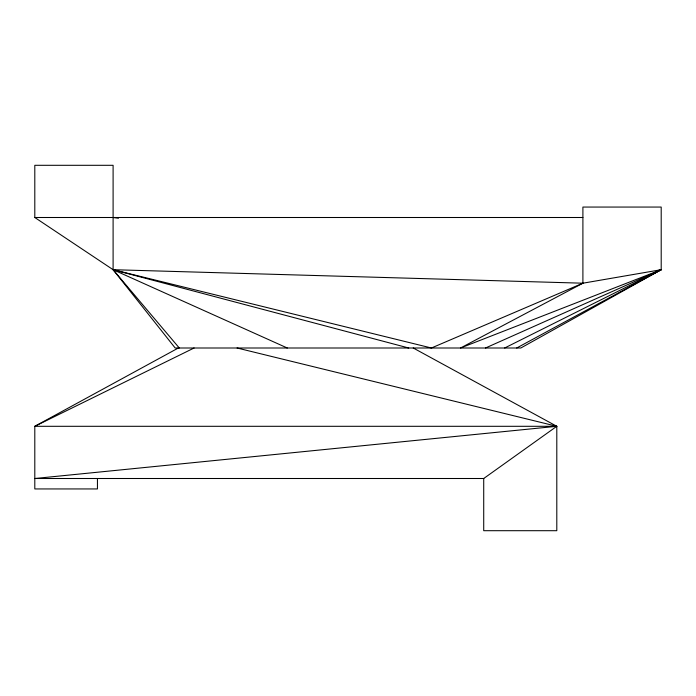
<?xml version="1.0" encoding="UTF-8"?>
<svg xmlns="http://www.w3.org/2000/svg" width="696" height="696" viewBox="0 0 696 696"><rect width="100%" height="100%" fill="white"/><g stroke="black" fill="none" stroke-linecap="round" stroke-linejoin="round"><path stroke-width="1.04" d="M483.72 478.5L483.72 530.7L556.8 530.7L556.8 426.3L34.8 478.5L483.72 478.5L556.8 426.3L413.25 348M178.35 348L34.8 426.3L34.8 488.94L97.44 488.94L97.44 478.5M516.71 348L661.2 269.7L661.2 207.06L582.9 207.06L582.9 283.202L460.508 348L661.2 269.7L659.051 270.057M504.661 348L661.2 269.7L582.9 283.202L113.1 269.7L34.8 217.5L34.8 165.3L113.1 165.3L113.1 269.7L175.174 348L520.826 348L661.2 269.7L485.495 348M194.088 348L34.8 426.3L556.8 426.3L237.075 348M582.9 283.202L431.416 348L113.1 269.7L179.29 348M34.8 217.5L582.9 217.5M113.1 217.5L118.477 218.248M408.717 348L113.1 269.7L287.283 348"/></g></svg>
